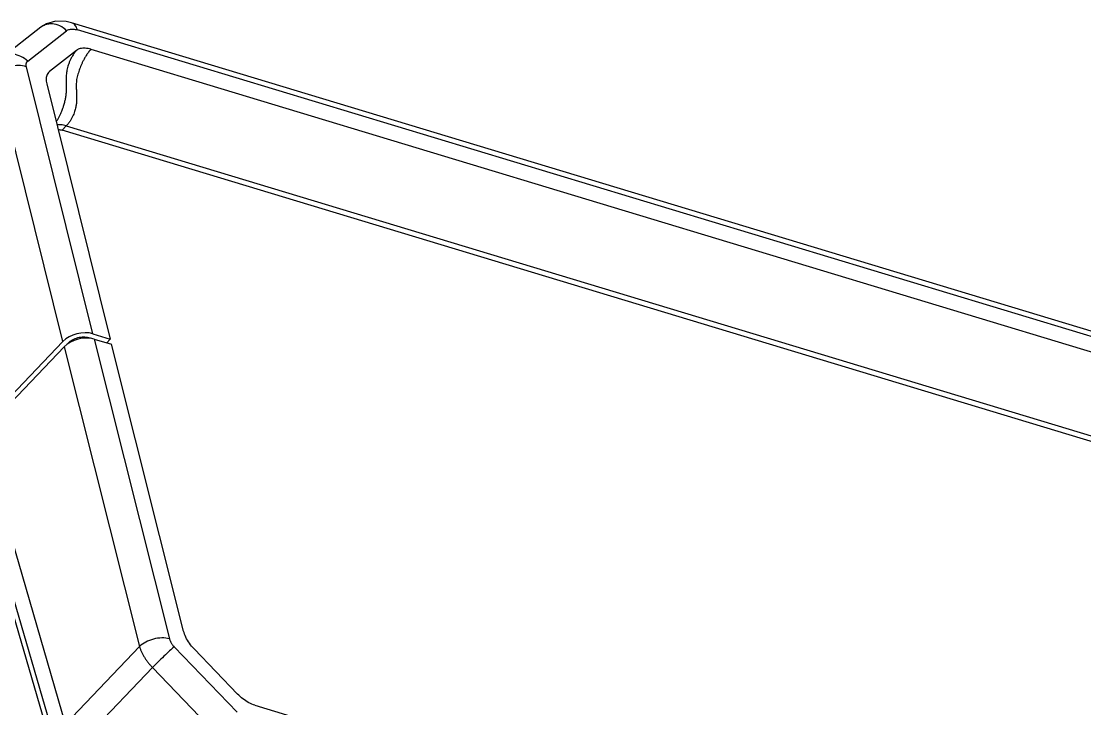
# Model space of a CAD drawing. Header units: millimetres. Extents: x 14343 to 15285, y -9166 to -7819.
# Drawn here: x 15108.2 to 15181.3, y -8565.3 to -8518 of the extents above; entities that cross this region are included whole.
import ezdxf

# ---------------------------------------------------------------- set-up
doc = ezdxf.new("R2010")
doc.units = ezdxf.units.MM

# ---------------------------------------------------------------- blocks, each defined once
blk = doc.blocks.new('u9')
at = {"color": 7, "linetype": 'Continuous'}
for p, q in [((-297.249, 47.603), (-179.484, 171.242)), ((-297.158, 47.239), (-179.418, 170.852)), ((-310.346, 72.256), (-435.646, 110.196)), ((-298.235, 74.979), (-303.308, 69.654)), ((-291.928, 58.684), (-296.605, 74.732)), ((-296.269, 74.67), (-291.588, 58.608)), ((-303.308, 69.654), (-307.631, 74.158)), ((-297.334, 73.555), (-302.422, 68.214)), ((-297.334, 73.555), (-292.651, 57.492)), ((-304.796, 68.231), (-309.119, 72.735)), ((-309.146, 71.482), (-306.167, 68.378)), ((-420.801, 70.165), (-297.106, 32.711)), ((-297.39, 32.413), (-421.086, 69.866)), ((-297.249, 47.603), (-302.422, 68.214)), ((-299.3, 47.071), (-304.473, 67.681)), ((-305.448, 67.154), (-300.499, 47.434)), ((-299.076, 27.145), (-424.376, 65.085)), ((-424.626, 64.107), (-298.149, 25.811)), ((-424.221, 63.616), (-297.744, 25.321)), ((-299.3, 47.071), (-300.499, 47.434)), ((-296.046, 29.519), (-300.409, 47.07)), ((-299.209, 46.707), (-300.409, 47.07)), ((-297.158, 47.239), (-292.594, 28.879)), ((-299.209, 46.707), (-294.646, 28.347)), ((-297.39, 32.413), (-297.106, 32.711)), ((-298.088, 27.22), (-296.245, 28.664)), ((-296.245, 28.664), (-296.172, 28.733)), ((-294.735, 27.963), (-297.41, 25.867)), ((-295.648, 25.629), (-292.97, 27.727))]:
    blk.add_line(p, q, dxfattribs=at)
blk.add_lwpolyline([(-297.744, 25.321), (-297.369, 25.233), (-296.653, 25.217), (-296.017, 25.402), (-295.648, 25.629)], dxfattribs=at)
for centre, radius, start, end in [((-303.465, 49.982), 4.221, 316.3908, 319.32988), ((-303.279, 49.821), 3.976, 319.34065, 321.303)]:
    blk.add_arc(centre, radius, start, end, dxfattribs=at)
for centre in [(-298.448, 47.969), (-298.358, 47.605)]:
    blk.add_ellipse(centre, major_axis=(1.455, 0.363), ratio=0.616733, start_param=-2.340584, end_param=-0.77169, dxfattribs=at)
for points, start_tangent, end_tangent in [([(-310.346, 72.256), (-309.932, 72.083), (-309.522, 71.819), (-309.146, 71.482)], (0.957089, -0.289795), (0.692477, -0.72144)), ([(-304.796, 68.231), (-304.488, 68.52), (-304.099, 68.89), (-303.686, 69.287), (-303.308, 69.654)], (0.732632, 0.680625), (0.715726, 0.698381)), ([(-302.422, 68.214), (-302.48, 68.395), (-302.554, 68.579), (-302.645, 68.765), (-302.752, 68.951), (-302.872, 69.134), (-303.006, 69.313), (-303.152, 69.487), (-303.308, 69.654)], (-0.266036, 0.963963), (-0.703612, 0.710585)), ([(-306.167, 68.378), (-305.846, 67.988), (-305.6, 67.57), (-305.448, 67.154)], (0.692479, -0.721438), (0.243441, -0.969916)), ([(-304.473, 67.681), (-304.493, 67.751), (-304.52, 67.821), (-304.553, 67.892), (-304.592, 67.963), (-304.636, 68.033), (-304.685, 68.102), (-304.738, 68.168), (-304.796, 68.231)], (-0.243439, 0.969916), (-0.692479, 0.721438)), ([(-304.473, 67.681), (-303.953, 67.627), (-303.381, 67.708), (-302.843, 67.915), (-302.422, 68.214)], (0.967329, -0.253525), (0.716485, 0.697603)), ([(-297.532, 47.336), (-297.662, 47.221), (-297.818, 47.12), (-297.994, 47.037), (-298.185, 46.975), (-298.381, 46.937), (-298.577, 46.923), (-298.764, 46.935), (-298.935, 46.972)], (-0.689698, -0.724097), (-0.957088, 0.289796)), ([(-299.076, 27.145), (-298.904, 27.358), (-298.761, 27.565), (-298.639, 27.767), (-298.535, 27.964), (-298.447, 28.153), (-298.372, 28.333), (-298.306, 28.505), (-298.247, 28.676), (-298.192, 28.848), (-298.14, 29.032), (-298.1, 29.222), (-298.078, 29.405), (-298.069, 29.576), (-298.07, 29.732), (-298.075, 29.875), (-298.081, 30.013), (-298.087, 30.148), (-298.093, 30.282), (-298.097, 30.415), (-298.099, 30.547), (-298.096, 30.677), (-298.086, 30.805), (-298.071, 30.933), (-298.049, 31.063), (-298.019, 31.202), (-297.979, 31.353), (-297.927, 31.514), (-297.861, 31.683), (-297.779, 31.86), (-297.675, 32.043), (-297.547, 32.229), (-297.39, 32.413)], (0.659805, 0.751437), (0.689701, 0.724095)), ([(-297.39, 32.413), (-297, 32.34), (-296.751, 32.351)], (0.957088, -0.289796), (0.987286, 0.158952)), ([(-296.828, 32.65), (-297.106, 32.711)], (-0.990898, 0.134615), (-0.957088, 0.289796)), ([(-298.088, 27.22), (-297.924, 27.428), (-297.789, 27.638), (-297.68, 27.843), (-297.594, 28.041), (-297.527, 28.229), (-297.475, 28.406), (-297.434, 28.577), (-297.405, 28.747), (-297.386, 28.918), (-297.379, 29.094), (-297.382, 29.272), (-297.386, 29.452), (-297.388, 29.623), (-297.387, 29.78), (-297.383, 29.926), (-297.375, 30.066), (-297.363, 30.203), (-297.347, 30.34), (-297.327, 30.476), (-297.301, 30.61), (-297.272, 30.743), (-297.239, 30.874), (-297.203, 31.004), (-297.162, 31.137), (-297.113, 31.278), (-297.055, 31.432), (-296.985, 31.595), (-296.902, 31.766), (-296.805, 31.944), (-296.693, 32.122)], (0.65971, 0.75152), (0.557909, 0.829902)), ([(-296.007, 29.17), (-296.046, 29.519)], (0.045007, 0.998987), (-0.241217, 0.970471)), ([(-296.172, 28.733), (-296.075, 28.879), (-296.007, 29.17)], (0.668229, 0.743956), (0.045007, 0.998987)), ([(-294.646, 28.347), (-294.118, 28.261), (-293.543, 28.332), (-293.008, 28.549), (-292.594, 28.879)], (0.947051, -0.321084), (0.665673, 0.746243)), ([(-294.646, 28.347), (-294.634, 28.285), (-294.628, 28.227), (-294.629, 28.172), (-294.638, 28.121), (-294.652, 28.074), (-294.674, 28.031), (-294.701, 27.994), (-294.735, 27.963)], (0.24122, -0.970471), (-0.78721, -0.616685)), ([(-294.735, 27.963), (-294.275, 27.637), (-293.758, 27.498), (-293.262, 27.565), (-292.971, 27.727)], (0.711527, -0.702658), (0.789149, 0.614202)), ([(-299.076, 27.145), (-298.687, 27.071), (-298.349, 27.097), (-298.088, 27.22)], (0.957088, -0.289798), (0.787205, 0.616692)), ([(-297.41, 25.867), (-297.606, 25.774), (-297.858, 25.755), (-298.149, 25.811)], (-0.786828, -0.617172), (-0.957082, 0.289816)), ([(-298.149, 25.811), (-297.968, 25.467), (-297.744, 25.321)], (0.28055, -0.959839), (0.952573, -0.304311)), ([(-297.41, 25.867), (-296.949, 25.542), (-296.433, 25.403), (-295.936, 25.47), (-295.648, 25.629)], (0.711527, -0.702658), (0.791195, 0.611564))]:
    blk.add_spline(points, degree=3, dxfattribs=dict(at, start_tangent=start_tangent, end_tangent=end_tangent))

msp = doc.modelspace()

# ---------------------------------------------------------------- block references
at = {"rotation": 180}
msp.add_blockref('u9', (14813.948, -8492.81), dxfattribs=at)

doc.saveas('drawing.dxf')
